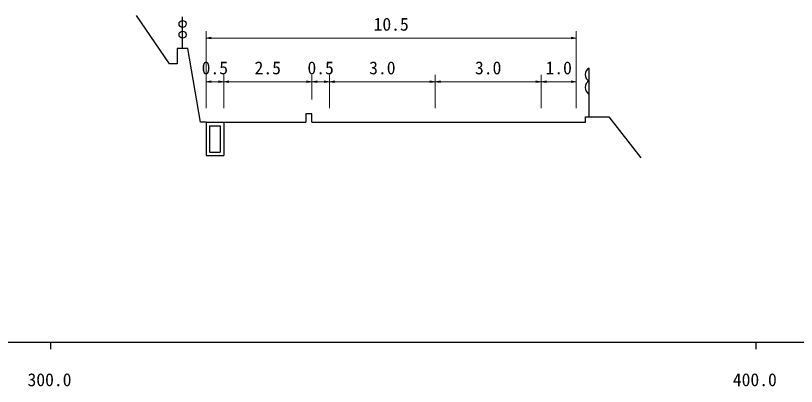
# Model space of a CAD drawing. Units: millimetres on the paper, enlarged 1000 times, with parts at other scales. Extents: x 40000 to 680000, y 20000 to 380000.
# Drawn here: x 363040 to 473739, y 198715 to 251323 of the extents above; entities that cross this region are included whole.
import ezdxf
from ezdxf.enums import TextEntityAlignment as Align

# ---------------------------------------------------------------- set-up
doc = ezdxf.new("R2010")
doc.units = ezdxf.units.MM
doc.header["$LTSCALE"] = 1000
for name, color, linetype, lineweight in [('M-BGD', 7, 'Continuous', 25), ('M-STR-HTXT', 7, 'Continuous', 13), ('M-TTL-BAND', 7, 'Continuous', 25)]:
    doc.layers.add(name, color=color, linetype=linetype, lineweight=lineweight)
doc.styles.add('ＭＳ ゴシック', font='')
doc.styles.get('ＭＳ ゴシック').set_extended_font_data('MS Gothic')

# ---------------------------------------------------------------- blocks, each defined once
blk = doc.blocks.new('open_arrow')
at = {"color": 0, "linetype": 'Continuous', "lineweight": -2}
blk.add_lwpolyline([(7.5, 1.25), (0, 0), (7.5, -1.25)], dxfattribs=at)

msp = doc.modelspace()

# ---------------------------------------------------------------- linework, layer by layer
at = {"layer": 'M-BGD'}
for p, q in [((384862, 244480), (380180, 251323)), ((386709, 246650), (386709, 251167)), ((387465, 246650), (385952, 246650)), ((385952, 246650), (385952, 244480)), ((389240, 236201), (387465, 246650)), ((385952, 244480), (384862, 244480)), ((444376, 236960), (444376, 243860)), ((405038, 236201), (405038, 237403)), ((443843, 236201), (443843, 236960)), ((443843, 236960), (447144, 236960)), ((447144, 236960), (451683, 231144)), ((390038, 236201), (389240, 236201)), ((390038, 236201), (390038, 231467)), ((392538, 236201), (392538, 231467)), ((442538, 236201), (443843, 236201)), ((390538, 235701), (392038, 235701)), ((390538, 235701), (390538, 231967)), ((392038, 235701), (392038, 231967)), ((390038, 231467), (392538, 231467)), ((390538, 231967), (392038, 231967))]:
    msp.add_line(p, q, dxfattribs=at)
for points in [[(405038, 237403), (404199, 237403), (404199, 236201)], [(390038, 236201), (392538, 236201), (404199, 236201)], [(405038, 236201), (407538, 236201), (422538, 236201), (437538, 236201), (442538, 236201)]]:
    msp.add_lwpolyline(points, dxfattribs=at)
for centre in [(386709, 250140), (386709, 248614)]:
    msp.add_circle(centre, 500, dxfattribs=at)
for centre in [(444761, 242953), (444761, 241139)]:
    msp.add_arc(centre, 985, 112.99542, 247.00458, dxfattribs=at)
at = {"layer": 'M-STR-HTXT'}
for p, q in [((390038, 238201), (390038, 249132)), ((442538, 238201), (442538, 249132)), ((442538, 248132), (390038, 248132)), ((392538, 238201), (392538, 242941)), ((405038, 239403), (405038, 242941)), ((407538, 238201), (407538, 242941)), ((422538, 238201), (422538, 242941)), ((437538, 238201), (437538, 242941)), ((390038, 241941), (392538, 241941)), ((392538, 241941), (405038, 241941)), ((405038, 241941), (407538, 241941)), ((407538, 241941), (422538, 241941)), ((422538, 241941), (437538, 241941)), ((437538, 241941), (442538, 241941))]:
    msp.add_line(p, q, dxfattribs=at)
at = {"layer": 'M-TTL-BAND'}
for p, q in [((40000, 205000), (579000, 205000)), ((368000, 205000), (368000, 204000)), ((468000, 205000), (468000, 204000))]:
    msp.add_line(p, q, dxfattribs=at)

# ---------------------------------------------------------------- block references
at = {"layer": 'M-STR-HTXT', "xscale": 100, "yscale": 100}
for p in [(390038, 248132), (390038, 241941), (392538, 241941), (405038, 241941), (407538, 241941), (422538, 241941), (437538, 241941)]:
    msp.add_blockref('open_arrow', p, dxfattribs=at)
at = {"layer": 'M-STR-HTXT', "xscale": 100, "yscale": 100, "rotation": 180}
for p in [(442538, 248132), (392538, 241941), (405038, 241941), (407538, 241941), (422538, 241941), (437538, 241941), (442538, 241941)]:
    msp.add_blockref('open_arrow', p, dxfattribs=at)

# ---------------------------------------------------------------- texts
at = {"layer": 'M-STR-HTXT', "style": 'ＭＳ ゴシック'}
for s, p in [('10.5', (416288, 248632)), ('0.5', (391288, 242441)), ('2.5', (398788, 242441)), ('0.5', (406288, 242441)), ('3.0', (415038, 242441)), ('3.0', (430038, 242441)), ('1.0', (440038, 242441))]:
    msp.add_text(s, height=1833, dxfattribs=at).set_placement(p, align=Align.BOTTOM_CENTER)
at = {"layer": 'M-TTL-BAND', "style": 'ＭＳ ゴシック'}
for s, p in [('300.0', (367844, 198195)), ('400.0', (467844, 198195))]:
    msp.add_text(s, height=1833, dxfattribs=at).set_placement(p, align=Align.BOTTOM_CENTER)

doc.saveas('drawing.dxf')
